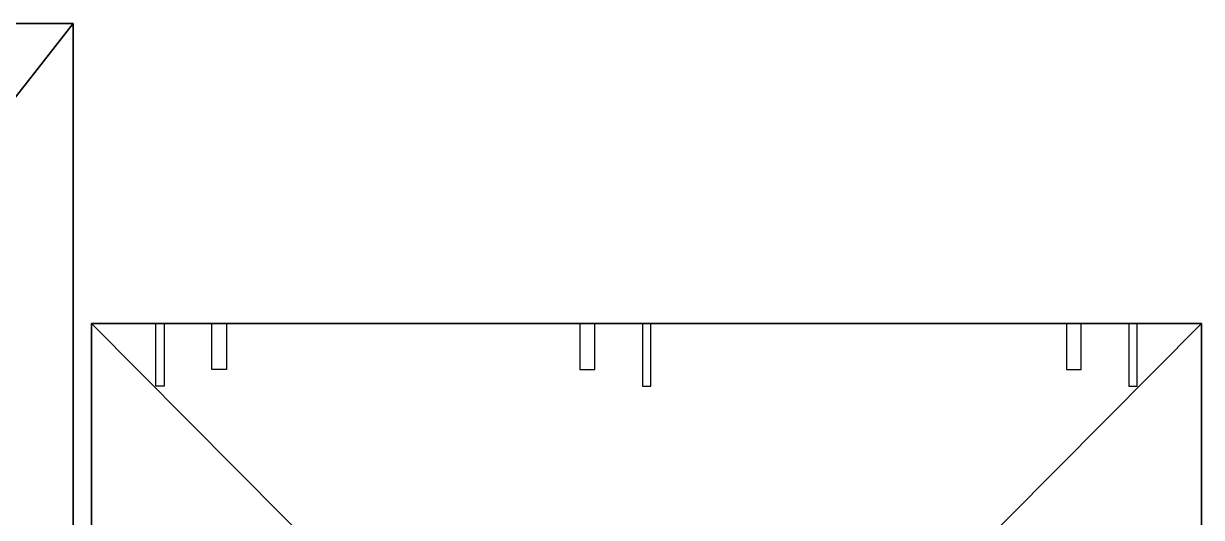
# Model space of a CAD drawing. Header units: millimetres. Extents: x -3650 to 26, y -486 to 1271.
# Drawn here: x -1857 to -1220, y 499 to 766 of the extents above; entities that cross this region are included whole.
import ezdxf

# ---------------------------------------------------------------- set-up
doc = ezdxf.new("R2010")
doc.units = ezdxf.units.MM
doc.header["$LTSCALE"] = 25.4
doc.layers.get('0').update_dxf_attribs({"true_color": 0xffffff})
for name, color, linetype, true_color in [('ABF_cuttingLines', 190, 'Continuous', 0x9900ff), ('DSIDE-4.5', 190, 'Continuous', 0x9900ff), ('DSIDE-8', 22, 'Continuous', 0xcc4400)]:
    doc.layers.add(name, color=color, linetype=linetype, true_color=true_color)

# ---------------------------------------------------------------- blocks, each defined once
blk = doc.blocks.new('Group32#1')
at = {"layer": 'DSIDE-4.5', "color": 0, "extrusion": (-9.39989e-17, -1, -3.55271e-17)}
blk.add_circle((0, -9), 2.25, dxfattribs=at)
at = {"layer": 'DSIDE-8', "color": 0, "extrusion": (-9.39989e-17, -1, -3.55271e-17)}
blk.add_circle((32, -9), 4, dxfattribs=at)
blk = doc.blocks.new('Group33#1')
at = {"layer": 'DSIDE-4.5', "color": 0}
blk.add_polyline3d([(2.25, 0, 0), (2.25, -34, 0), (-2.25, -34, 0), (-2.25, 0, 0), (2.25, 0, 0)], close=True, dxfattribs=at)
at = {"layer": 'DSIDE-8', "color": 0}
blk.add_polyline3d([(36, 0, 0), (36, -25, 0), (28, -25, 0), (28, 0, 0), (36, 0, 0)], close=True, dxfattribs=at)
blk = doc.blocks.new('Group35#1')
at = {"layer": 'DSIDE-4.5', "color": 0, "extrusion": (-9.39989e-17, -1, -3.55271e-17)}
blk.add_circle((0, -9), 2.25, dxfattribs=at)
at = {"layer": 'DSIDE-8', "color": 0, "extrusion": (-9.39989e-17, -1, -3.55271e-17)}
blk.add_circle((-32, -9), 4, dxfattribs=at)
blk = doc.blocks.new('Group36#1')
at = {"layer": 'DSIDE-4.5', "color": 0}
blk.add_polyline3d([(-2.25, 0, 0), (-2.25, -34, 0), (2.25, -34, 0), (2.25, 0, 0), (-2.25, 0, 0)], close=True, dxfattribs=at)
at = {"layer": 'DSIDE-8', "color": 0}
blk.add_polyline3d([(-36, 0, 0), (-36, -25, 0), (-28, -25, 0), (-28, 0, 0), (-36, 0, 0)], close=True, dxfattribs=at)
blk = doc.blocks.new('Group59#1')
at = {"layer": 'DSIDE-4.5', "color": 0, "extrusion": (-9.39989e-17, -1, -3.55271e-17)}
blk.add_circle((0, -9), 2.25, dxfattribs=at)
at = {"layer": 'DSIDE-8', "color": 0, "extrusion": (-9.39989e-17, -1, -3.55271e-17)}
blk.add_circle((-32, -9), 4, dxfattribs=at)
blk = doc.blocks.new('Group60#1')
at = {"layer": 'DSIDE-4.5', "color": 0}
blk.add_polyline3d([(-2.25, 0, 0), (-2.25, -34, 0), (2.25, -34, 0), (2.25, 0, 0), (-2.25, 0, 0)], close=True, dxfattribs=at)
at = {"layer": 'DSIDE-8', "color": 0}
blk.add_polyline3d([(-36, 0, 0), (-36, -25, 0), (-28, -25, 0), (-28, 0, 0), (-36, 0, 0)], close=True, dxfattribs=at)
blk = doc.blocks.new('Group102#1')
at = {"layer": 'ABF_cuttingLines', "color": 0}
blk.add_polyline3d([(0, 18, 0), (600, 18, 0), (600, 622, 0), (0, 622, 0), (0, 18, 0)], close=True, dxfattribs=at)
blk = doc.blocks.new('______ 1. ___#15')
at = {"layer": 'ABF_cuttingLines', "color": 0}
for p, q in [((0, 622), (0, 18)), ((600, 622), (0, 622)), ((600, 622, 18), (0, 622, 18)), ((0, 622, 18), (0, 18, 18)), ((600, 622), (0, 622)), ((0, 622), (0, 622, 18)), ((600, 622, 18), (0, 622, 18)), ((0, 622), (0, 18)), ((0, 622, 18), (0, 18, 18)), ((0, 622), (0, 622, 18)), ((600, 18), (600, 622)), ((600, 18, 18), (600, 622, 18)), ((600, 18), (600, 622)), ((600, 622), (600, 622, 18)), ((600, 18, 18), (600, 622, 18)), ((600, 622), (600, 622, 18))]:
    blk.add_line(p, q, dxfattribs=at)
at = {"color": 0}
for name, p in [('Group32#1', (37, 622, 18)), ('Group33#1', (37, 622, 18)), ('Group35#1', (300, 622, 18)), ('Group36#1', (300, 622, 18)), ('Group59#1', (563, 622, 18)), ('Group60#1', (563, 622, 18))]:
    blk.add_blockref(name, p, dxfattribs=at)
at = {"layer": 'ABF_cuttingLines', "color": 0}
blk.add_blockref('Group102#1', (0, 0, 18), dxfattribs=at)
at = {"color": 0}
mesh = blk.add_polyface(dxfattribs=at)
corners = [(600, 622), (0, 18), (0, 622), (600, 18)]
mesh.append_faces([[corners[k] for k in face] for face in [(0, 1, 2), (1, 0, 3)]], dxfattribs={"vtx0": -1, "color": 0})
at = {"color": 7, "true_color": 0xffffff}
mesh = blk.add_polyface(dxfattribs=at)
corners = [(600, 18, 18), (0, 622, 18), (0, 18, 18), (600, 622, 18)]
mesh.append_faces([[corners[k] for k in face] for face in [(0, 1, 2), (1, 0, 3)]], dxfattribs={"vtx0": -1, "color": 7})
at = {"color": 0}
mesh = blk.add_polyface(dxfattribs=at)
corners = [(0, 622, 18), (600, 622), (0, 622), (600, 622, 18)]
mesh.append_faces([[corners[k] for k in face] for face in [(0, 1, 2), (1, 0, 3)]], dxfattribs={"vtx0": -1, "color": 0})
mesh = blk.add_polyface(dxfattribs=at)
corners = [(0, 622, 18), (0, 18), (0, 18, 18), (0, 622)]
mesh.append_faces([[corners[k] for k in face] for face in [(0, 1, 2), (1, 0, 3)]], dxfattribs={"vtx0": -1, "color": 0})
mesh = blk.add_polyface(dxfattribs=at)
corners = [(600, 622), (600, 18, 18), (600, 18), (600, 622, 18)]
mesh.append_faces([[corners[k] for k in face] for face in [(0, 1, 2), (1, 0, 3)]], dxfattribs={"vtx0": -1, "color": 0})
blk = doc.blocks.new('Group103#1')
at = {"layer": 'ABF_cuttingLines', "color": 0}
blk.add_polyline3d([(0, 486, 0), (600, 486, 0), (600, 1252, 0), (0, 1252, 0), (0, 486, 0)], close=True, dxfattribs=at)
blk = doc.blocks.new('______ 1. ___#18')
at = {"layer": 'ABF_cuttingLines', "color": 0}
for p, q in [((600, 1252), (0, 1252)), ((600, 1252, 18), (0, 1252, 18)), ((600, 1252), (0, 1252)), ((600, 1252, 18), (0, 1252, 18)), ((600, 486), (600, 1252)), ((600, 486, 18), (600, 1252, 18)), ((600, 486), (600, 1252)), ((600, 1252), (600, 1252, 18)), ((600, 486, 18), (600, 1252, 18)), ((600, 1252), (600, 1252, 18))]:
    blk.add_line(p, q, dxfattribs=at)
blk.add_blockref('Group103#1', (0, 0, 18), dxfattribs=at)
at = {"color": 0}
mesh = blk.add_polyface(dxfattribs=at)
corners = [(600, 1252), (0, 486), (0, 1252), (600, 486)]
mesh.append_faces([[corners[k] for k in face] for face in [(0, 1, 2), (1, 0, 3)]], dxfattribs={"vtx0": -1, "color": 0})
at = {"color": 7, "true_color": 0xffffff}
mesh = blk.add_polyface(dxfattribs=at)
corners = [(0, 486, 18), (600, 1252, 18), (0, 1252, 18), (600, 486, 18)]
mesh.append_faces([[corners[k] for k in face] for face in [(0, 1, 2), (1, 0, 3)]], dxfattribs={"vtx0": -1, "color": 7})
at = {"color": 0}
mesh = blk.add_polyface(dxfattribs=at)
corners = [(0, 1252, 18), (600, 1252), (0, 1252), (600, 1252, 18)]
mesh.append_faces([[corners[k] for k in face] for face in [(0, 1, 2), (1, 0, 3)]], dxfattribs={"vtx0": -1, "color": 0})
mesh = blk.add_polyface(dxfattribs=at)
corners = [(600, 1252), (600, 486, 18), (600, 486), (600, 1252, 18)]
mesh.append_faces([[corners[k] for k in face] for face in [(0, 1, 2), (1, 0, 3)]], dxfattribs={"vtx0": -1, "color": 0})
blk = doc.blocks.new('_._KRONOSPAN_7045_SU____18__THICKNESS_18')
at = {"color": 0}
for name, p in [('______ 1. ___#18', (-2430, -486)), ('______ 1. ___#15', (-1820, -18))]:
    blk.add_blockref(name, p, dxfattribs=at)

msp = doc.modelspace()

# ---------------------------------------------------------------- block references
at = {"color": 0}
msp.add_blockref('_._KRONOSPAN_7045_SU____18__THICKNESS_18', (0, 0), dxfattribs=at)

doc.saveas('drawing.dxf')
